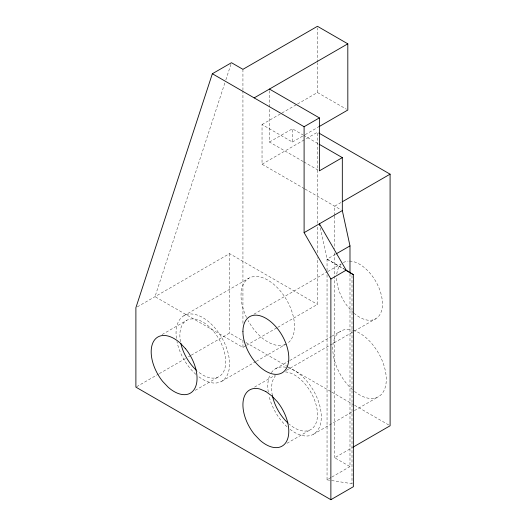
<?xml version="1.0" encoding="UTF-8"?>
<svg xmlns="http://www.w3.org/2000/svg" width="526" height="526" viewBox="0 0 526 526"><rect width="100%" height="100%" fill="white"/><g stroke="black" fill="none" stroke-linecap="round" stroke-linejoin="round"><path stroke-width="0.39" stroke-dasharray="2.63 1.97" d="M303.213 161.521L269.457 142.04L269.457 107.817M269.457 107.002L269.457 90.702M304.35 188.663L262.033 164.237L262.033 124.517L292.39 142.04L292.39 128.798L302.937 134.886M277.715 327.336L317.461 304.39L317.461 257.661M317.461 252.743L317.461 226.509M317.461 223.228L317.461 132.236L305.376 139.212M297.558 103.997L317.461 92.51L317.461 63.081M317.461 62.265L317.461 27.937M224.839 82.99L155.006 296.657L242.94 347.416L245.78 345.773M225.858 79.867L230.953 64.271M262.033 124.517L281.219 113.438M281.929 113.024L296.848 104.411M269.457 142.04L292.39 128.798M292.39 142.04L304.475 135.064M305.185 134.649L317.98 127.266M262.033 164.237L304.666 139.62M137.306 306.875L229.533 253.624L317.461 304.39M341.065 202.477L334.674 206.172L334.674 215.187M183.883 315.738L248.857 278.221M162.093 334.556L186.585 320.419M327.047 270.627L327.047 259.14L335.391 254.321M253.907 314.213L326.988 272.021M327.698 271.613L341.177 263.828M136.602 386.735L158.596 374.032M159.306 373.624L185.553 358.469M188.393 356.832L190.524 355.602M191.234 355.188L229.546 333.07L243.045 340.861M246.49 345.365L277.005 327.744M195.231 390.331L219.02 376.603M221.722 381.284L255.623 361.71M256.333 361.303L286.703 343.767A37.839 21.849 60 0 1 248.055 320.492M275.624 368.706L289.044 360.954M289.747 360.547L331.419 336.489M332.123 336.081L340.598 331.189M254.538 387.123L274.828 375.406M286.348 370.389L353.748 331.479M354.458 331.071L375.742 318.782M286.972 443.3L310.761 429.564M313.463 434.246L353.722 411.003M354.432 410.596L378.444 396.735M349.987 273.79L349.987 466.595L334.694 457.771L352.453 447.508M327.047 274.73L327.047 479.837L331.222 477.43M331.913 477.029L349.987 466.595M327.047 479.837L351.999 483.696L353.097 486.103M317.461 92.51L346.417 109.211M303.64 135.287L318.408 143.815M303.916 161.929L317.98 170.049M305.054 189.071L340.927 209.782M320.262 227.837L327.047 259.14L345.45 269.766M245.885 342.505L287.801 366.701M288.511 367.109L331.143 391.719M331.853 392.126L353.873 404.842M354.583 405.25L388.688 424.936M327.047 259.14L343.682 269.016M351.999 275.591L351.999 483.696M334.674 216.002L334.674 248.785M334.674 252.881L334.694 457.771M242.933 69.333L242.933 89.841M242.933 90.663L242.94 323.628M242.94 340.033L242.94 347.416M229.533 253.624L229.546 333.07M287.617 367.635A37.839 21.849 60 0 1 321.274 415.441A37.839 21.849 60 0 1 290.102 429.38M287.065 426.823A37.839 21.849 60 0 1 269.023 396.025M268.273 392.166A37.839 21.849 60 0 1 270.173 374.65M271.37 372.651A37.839 21.849 60 0 1 285.953 367.253M176.414 338.402A37.839 21.849 60 0 1 201.53 316.908A37.839 21.849 60 0 1 229.494 366.129A37.839 21.849 60 0 1 197.73 375.919M195.876 374.354A37.839 21.849 60 0 1 176.953 341.584M285.368 371.908A32.434 18.726 60 0 1 317.388 412.305A32.434 18.726 60 0 1 289.247 424.186M272.389 395.539A32.434 18.726 60 0 1 275.591 375.623M180.484 341.742A32.434 18.726 60 0 1 201.024 321.077A32.434 18.726 60 0 1 225.667 363.768A32.434 18.726 60 0 1 197.506 371.224M353.268 330.308A37.839 21.849 60 0 1 386.275 378.707A37.839 21.849 60 0 1 354.452 391.37M352.598 389.812A37.839 21.849 60 0 1 332.761 348.514A37.839 21.849 60 0 1 352.598 330.118M246.549 317.546A37.839 21.849 60 0 1 250.356 277.485A37.839 21.849 60 0 1 287.111 300.793A37.839 21.849 60 0 1 287.308 343.393M349.566 261.087A32.434 18.726 60 0 1 382.323 300.997A32.434 18.726 60 0 1 354.228 313.404M353.584 312.845A32.434 18.726 60 0 1 336.587 277.452M336.785 274.105A32.434 18.726 60 0 1 341.065 264.308M343.307 262.599A32.434 18.726 60 0 1 348.054 261.133"/><path stroke-width="0.79" d="M318.69 126.851L347.831 110.026L347.811 43.829L317.461 26.3L242.933 69.333L231.466 62.712L212.353 73.745L135.892 307.69L135.892 387.143L330.874 499.7L353.373 486.708L353.373 274.664L346.161 270.173L319.394 223.826L319.742 225.43M254.163 97.895L347.811 43.829M330.874 499.7L330.874 279.004L304.107 232.65L304.1 126.72L319.387 117.89L269.457 89.072M319.111 144.223L342.321 157.616L319.387 170.858L319.387 117.89M342.492 201.655L390.088 174.165L318.868 133.045M304.107 232.65L342.321 210.584L342.321 157.616M336.081 253.92L349.987 245.898L342.321 210.584M330.874 279.004L346.161 270.173M353.163 447.1L390.108 425.758L390.088 174.165M353.373 274.664L345.069 269.838M212.353 73.745L304.1 126.72M349.987 245.898L349.987 272.974M288.038 423.114A32.434 18.726 60 0 1 272.389 395.539M196.29 370.146A32.434 18.726 60 0 1 180.812 343.327M265.86 391.554L259.923 389.03A32.434 18.726 60 0 0 243.117 401.456A32.434 18.726 60 0 0 254.393 434.351L259.923 440.19A32.434 18.726 60 0 0 287.051 440.407A32.434 18.726 60 0 0 277.327 401.726L271.797 395.887L265.86 391.554M185.586 348.758L180.05 342.919A32.434 18.726 60 0 0 152.928 342.702A32.434 18.726 60 0 0 162.646 381.389L168.182 387.228A32.434 18.726 60 0 0 195.304 387.438A32.434 18.726 60 0 0 185.586 348.758M242.933 331.518A32.434 18.726 60 0 0 277.34 374.315A32.434 18.726 60 0 0 277.34 328.448A32.434 18.726 60 0 0 242.933 331.518"/></g></svg>
